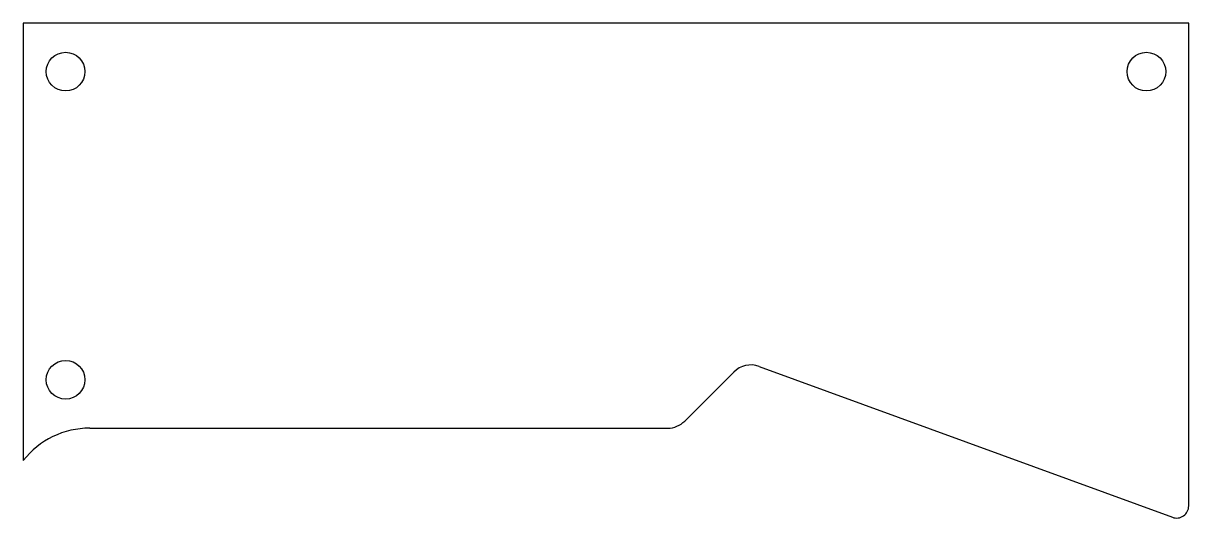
# Model space of a CAD drawing. Extents: x 407.5 to 504, y 200.5 to 241.5.
import ezdxf

# ---------------------------------------------------------------- set-up
doc = ezdxf.new("R2010")
doc.units = 0

# ---------------------------------------------------------------- blocks, each defined once
blk = doc.blocks.new('CUT130')
at = {"layer": 'plates', "color": 0}
for p, q in [((407.5, 241.5), (407.5, 205.33)), ((504, 241.5), (407.5, 241.5)), ((504, 201.559), (504, 241.5)), ((462.273, 208.586), (466.33, 212.643)), ((468.43, 213.108), (502.657, 200.619)), ((413, 208), (460.858, 208))]:
    blk.add_line(p, q, dxfattribs=at)
for centre in [(411, 237.5), (500.5, 237.5), (411, 212)]:
    blk.add_circle(centre, 1.6, dxfattribs=at)
for centre, radius, start, end in [((467.744, 211.229), 2, 69.95475, 135), ((460.858, 210), 2, -90, -45), ((413, 201), 7, 90, 141.78679), ((503, 201.559), 1, -110.04525, 0)]:
    blk.add_arc(centre, radius, start, end, dxfattribs=at)

msp = doc.modelspace()

# ---------------------------------------------------------------- block references
at = {"layer": 'plates', "color": 0}
msp.add_blockref('CUT130', (0, 0), dxfattribs=at)

doc.saveas('drawing.dxf')
